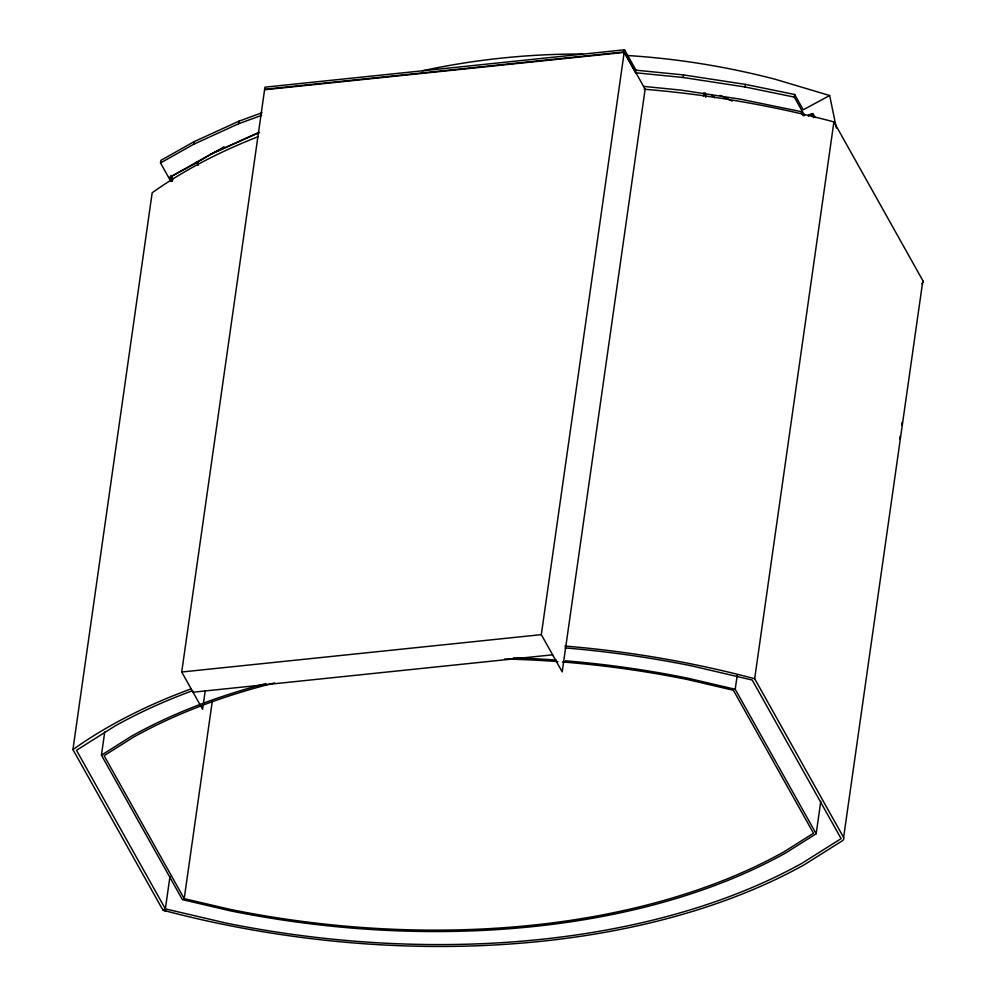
<?xml version="1.0" encoding="UTF-8"?>
<svg xmlns="http://www.w3.org/2000/svg" width="996" height="996" viewBox="0 0 996 996"><rect width="100%" height="100%" fill="white"/><g stroke="black" fill="none" stroke-linecap="round" stroke-linejoin="round"><path stroke-width="1.49" d="M644.188 89.229A627.057 358.772 8.1 0 1 833.913 121.898L922.856 280.673L843.612 837.487A6.872 3.934 8.1 0 1 842.666 840.574L804.681 864.528A627.057 358.772 8.1 0 1 162.933 910.195L166.021 910.892A6.81 3.897 8.1 0 1 161.925 908.352L72.932 749.59L152.176 192.763A627.057 358.772 8.1 0 1 258.325 136.601M170.951 175.508L172.731 178.682L172.358 181.272L170.864 181.421L160.518 162.971L160.891 160.381L194.083 141.669L239.028 121.139L262.01 112.772M820.779 801.407L816.172 833.752L785.707 852.95A601.509 344.155 8.1 0 1 229.827 910.73L182.38 899.625L101.43 755.167L104.717 732.06M160.518 162.971L193.71 144.258L194.083 141.669M193.71 144.258L238.654 123.728L239.028 121.139M205.226 690.826L202.599 709.277L181.72 672.014L264.948 87.175L624.542 49.8L635.958 70.181L635.597 72.77L683.206 77.514L744.958 86.963L794.31 97.098L804.644 115.548L803.15 115.698L800.834 111.577L740.812 99.251L681.227 90.138L643.503 86.366M565.006 647.898A623.87 356.942 8.1 0 1 691.822 665.913L752.229 680.044L841.11 838.632L802.303 863.071A623.87 356.942 8.1 0 1 225.781 923.006L165.361 908.875L169.967 876.567M562.503 661.967A599.119 342.786 8.1 0 1 687.34 679.496L733.392 690.278L813.495 833.229L783.927 851.866A599.119 342.786 8.1 0 1 230.263 909.41L184.21 898.641L212.26 701.533M264.65 89.291L624.243 51.917L645.122 89.179L562.192 671.889L541.314 634.639L624.542 49.8M683.206 77.514L683.58 74.924L745.332 84.374L794.683 94.508L803.237 109.784L829.656 95.529L836.366 128.023M744.958 86.963L745.332 84.374M794.31 97.098L794.683 94.508M816.172 833.752L735.222 689.282L737.189 675.425M843.612 837.487L754.669 678.724L833.913 121.898M899.799 439.112L900.235 436.024M901.766 425.267L902.202 422.192M703.363 95.877L703.948 92.827M101.43 755.167L131.895 735.969A601.509 344.155 8.1 0 1 265.932 683.53M172.358 181.272L170.042 177.139L211.799 153.633L258.064 132.767M170.042 177.139L197.532 162.298A826.381 773.494 61.6 0 1 224.175 146.81M807.93 115.511L810.258 114.254M808.266 115.984L812.923 113.469L815.189 117.516M210.405 154.38L259.545 132.468M238.654 123.728L261.637 115.362M264.575 89.764L624.181 52.39L635.597 72.77M196.025 162.46L197.532 162.298L198.154 165.299M181.72 672.014L541.314 634.639M193.025 692.208L552.631 654.82M635.958 70.181L683.58 74.924M735.222 689.282L687.775 678.189A601.509 344.155 8.1 0 0 565.504 660.821M829.656 95.529L775.274 79.282A827.987 774.988 61.6 0 0 626.808 55.477M719.871 95.305L732.172 101.082M711.43 94.62L714.742 97.807M811.429 113.631L813.695 117.677M184.21 898.641L104.107 755.69L133.676 737.052A599.119 342.786 8.1 0 1 274.647 682.907M165.361 908.875L76.493 750.287L115.287 725.835A623.87 356.942 8.1 0 1 192.738 690.639M705.268 92.777L705.716 97.309M922.856 280.673A6.872 3.934 8.1 0 1 922.844 282.64M922.209 283.499A6.872 3.934 8.1 0 1 921.91 283.748M72.932 749.59A627.057 358.772 8.1 0 1 190.771 689.008M564.944 646.055A627.057 358.772 8.1 0 1 754.669 678.724M513.401 657.858A601.509 344.155 8.1 0 1 556.303 660.111M504.549 659.016A599.119 342.786 8.1 0 1 557.909 661.605M422.478 70.753A827.987 774.988 61.6 0 1 582.61 54.033"/></g></svg>
